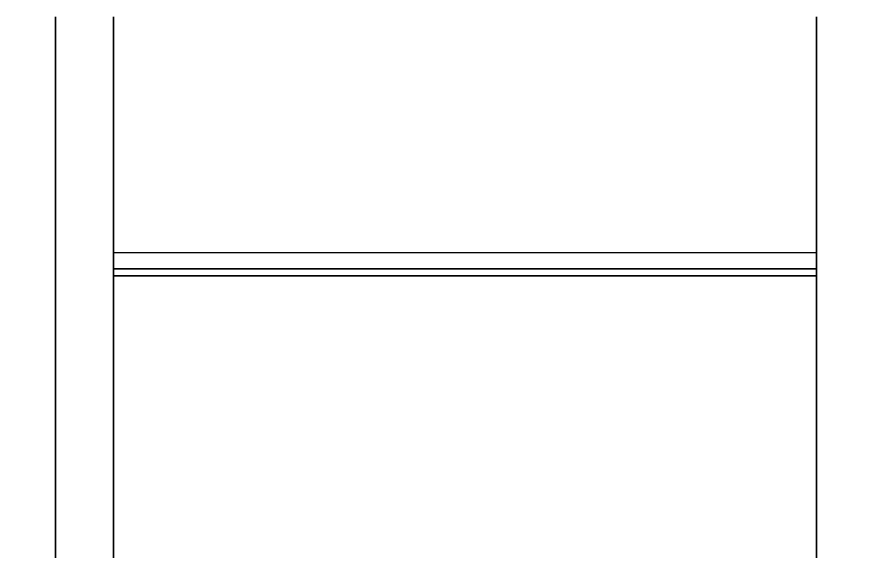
# Model space of a CAD drawing. Header units: millimetres. Extents: x 14397 to 67587, y -11631 to -8348.
# Drawn here: x 36324 to 38139, y -9503 to -8348 of the extents above; entities that cross this region are included whole.
import ezdxf

# ---------------------------------------------------------------- set-up
doc = ezdxf.new("R2010")
doc.units = ezdxf.units.MM
doc.header["$MEASUREMENT"] = 0
doc.linetypes.add('Wipeout_Contour', pattern=[1000, 0, -1000])
doc.layers.add('NewA-Ee_25_10-M_WallsInternal', color=7, linetype='Continuous')
doc.layers.add('NewA-Ss_30_25-M_CeilingAndSoffitSystems', color=7, linetype='Continuous')

# ---------------------------------------------------------------- blocks, each defined once
blk = doc.blocks.new('Section Elem_57_7', base_point=(46275, -115148.2))
at = {"color": 254, "linetype": 'Wipeout_Contour', "lineweight": 0, "ltscale": 149273.714219}
blk.add_wipeout([(36324.4, -8348.2), (36324.4, -8403.2), (36408.3, -8403.2), (36408.3, -8348.2)], dxfattribs=at).dxf.layer = 'NewA-Ee_25_10-M_WallsInternal'
at = {"color": 254, "linetype": 'Wipeout_Contour', "lineweight": 0, "ltscale": 153096.06964}
blk.add_wipeout([(36533.3, -8858.2), (38053.4, -8858.2), (38053.4, -8348.2), (36533.3, -8348.2)], dxfattribs=at).dxf.layer = 'NewA-Ee_25_10-M_WallsInternal'
at = {"color": 254, "linetype": 'Wipeout_Contour', "lineweight": 0, "ltscale": 150863.502542}
blk.add_wipeout([(36408.3, -8453.2), (36324.4, -8453.2), (36324.4, -11348.2), (36408.3, -11348.2)], dxfattribs=at).dxf.layer = 'NewA-Ee_25_10-M_WallsInternal'
at = {"color": 254, "linetype": 'Wipeout_Contour', "lineweight": 0, "ltscale": 379875.774134}
blk.add_wipeout([(36548.6, -10342.2), (36554.4, -10347.8), (36555.8, -10340.6), (36556.7, -10339.2), (36556.3, -10339.2), (36556.3, -10338.2), (36553.3, -10338.2), (36553.3, -10339.2), (36548.8, -10339.2), (36548.8, -10342.2)], dxfattribs=at).dxf.layer = 'NewA-Ee_25_10-M_WallsInternal'
at = {"color": 254, "linetype": 'Wipeout_Contour', "lineweight": 0, "ltscale": 237631.087212}
blk.add_wipeout([(37936.1, -11112.3), (37974, -11317.5), (37974, -11348.2), (38053.4, -11348.2), (38053.4, -10979), (37972.4, -10979)], dxfattribs=at).dxf.layer = 'NewA-Ee_25_10-M_WallsInternal'
blk = doc.blocks.new('Section Elem_58_7', base_point=(46275, -115148.2))
at = {"layer": 'NewA-Ee_25_10-M_WallsInternal', "color": 92, "linetype": 'Continuous', "lineweight": 35}
for p, q in [((36408.3, -8348.2), (36408.3, -8403.2)), ((36533.3, -8348.2), (36533.3, -8858.2)), ((36408.3, -8453.2), (36408.3, -11348.2)), ((36533.3, -8908.2), (36533.3, -11348.2)), ((36533.3, -11348.2), (36408.3, -11348.2))]:
    blk.add_line(p, q, dxfattribs=at)
at = {"layer": 'NewA-Ee_25_10-M_WallsInternal', "color": 92, "linetype": 'Continuous', "lineweight": 35, "flags": 128}
for points in [[(36408.3, -8403.2), (36408.3, -8438.2), (36408.3, -8453.2)], [(36533.3, -8858.2), (36533.3, -8893.2), (36533.3, -8908.2)]]:
    blk.add_lwpolyline(points, dxfattribs=at)
blk = doc.blocks.new('Section Elem_59_7', base_point=(46275, -115148.2))
at = {"layer": 'NewA-Ee_25_10-M_WallsInternal', "color": 92, "linetype": 'Continuous', "lineweight": 35}
for p, q in [((38053.4, -8348.2), (38053.4, -8858.2)), ((38053.4, -8908.2), (38053.4, -9533.2)), ((38053.4, -9563.2), (38053.4, -10303.2)), ((38053.4, -10333.2), (38053.4, -11348.2)), ((38139.4, -11348.2), (38053.4, -11348.2))]:
    blk.add_line(p, q, dxfattribs=at)
at = {"layer": 'NewA-Ee_25_10-M_WallsInternal', "color": 92, "linetype": 'Continuous', "lineweight": 35, "flags": 128}
blk.add_lwpolyline([(38053.4, -8858.2), (38053.4, -8893.2), (38053.4, -8908.2)], dxfattribs=at)
blk = doc.blocks.new('Section Elem_61_7', base_point=(46275, -115148.2))
at = {"layer": 'NewA-Ss_30_25-M_CeilingAndSoffitSystems', "linetype": 'Continuous', "lineweight": 13}
h = blk.add_hatch(dxfattribs=at)
h.set_pattern_fill('Plaster_0007', color=6, style=0, pattern_type=2)
h.set_pattern_definition([(0, (46275.025, -115148.235), (0, 86.60254), [0, -50]), (0, (46300.025, -115104.93), (0, 86.60254), [0, -50])])
h.paths.add_polyline_path([(36533.3, -8893.2), (36533.3, -8908.2), (38053.4, -8908.2), (38053.4, -8893.2)])
at = {"layer": 'NewA-Ss_30_25-M_CeilingAndSoffitSystems', "linetype": 'Continuous'}
blk.add_line((38053.4, -8858.2), (36533.3, -8858.2), dxfattribs=at)
at = {"layer": 'NewA-Ss_30_25-M_CeilingAndSoffitSystems', "color": 92, "linetype": 'Continuous', "lineweight": 35}
for p, q in [((38053.4, -8893.2), (36533.3, -8893.2)), ((38053.4, -8908.2), (36533.3, -8908.2))]:
    blk.add_line(p, q, dxfattribs=at)

msp = doc.modelspace()

# ---------------------------------------------------------------- block references
at = {"layer": 'NewA-Ee_25_10-M_WallsInternal', "lineweight": 0}
msp.add_blockref('Section Elem_57_7', (46275, -115148.2), dxfattribs=at)

# ---------------------------------------------------------------- next in the draw order: block references
for name in ['Section Elem_58_7', 'Section Elem_59_7']:
    msp.add_blockref(name, (46275, -115148.2), dxfattribs=at)
at = {"layer": 'NewA-Ss_30_25-M_CeilingAndSoffitSystems', "lineweight": 0}
msp.add_blockref('Section Elem_61_7', (46275, -115148.2), dxfattribs=at)

doc.saveas('drawing.dxf')
